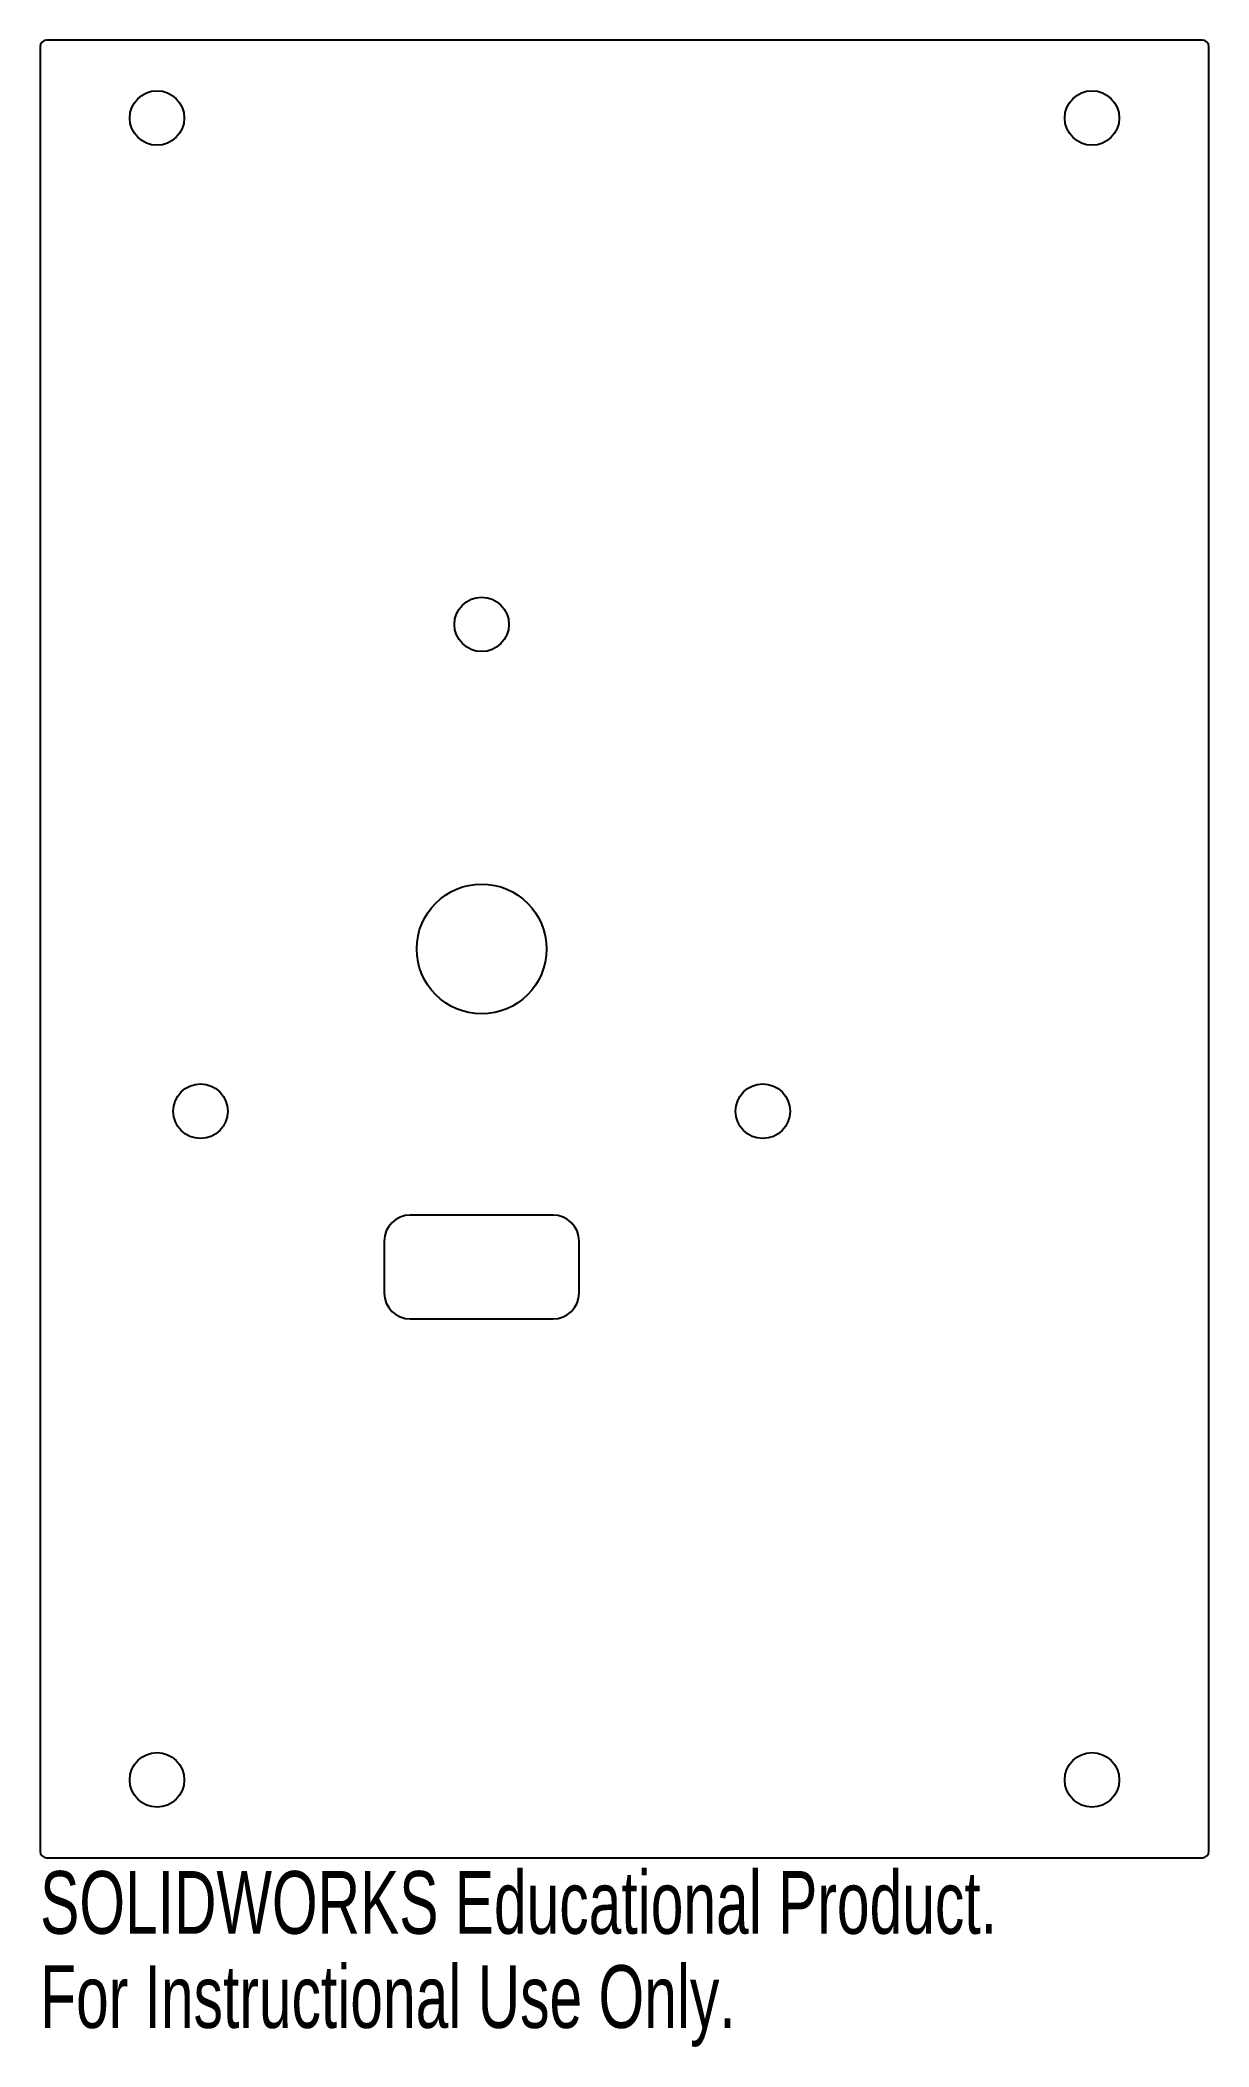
# Model space of a CAD drawing. Header units: millimetres. Extents: x 0 to 90, y -155 to 0.
import ezdxf

# ---------------------------------------------------------------- set-up
doc = ezdxf.new("R2010")
doc.units = ezdxf.units.MM
doc.styles.add('SLDTEXTSTYLE0', font='TXT', dxfattribs={"width": 0.7})

msp = doc.modelspace()

# ---------------------------------------------------------------- linework, layer by layer
at = {"color": 7, "linetype": 'Continuous', "lineweight": 25}
for p, q in [((89.5, 0), (0.5, 0)), ((0, -0.5), (0, -139.5)), ((90, -139.5), (90, -0.5)), ((39.5, -90.5), (28.5, -90.5)), ((26.5, -92.5), (26.5, -96.5)), ((41.5, -96.5), (41.5, -92.5)), ((28.5, -98.5), (39.5, -98.5)), ((0.5, -140), (89.5, -140))]:
    msp.add_line(p, q, dxfattribs=at)
for centre, radius in [((9, -6), 2.1), ((81, -6), 2.1), ((34, -45), 2.1), ((34, -70), 5), ((12.35, -82.5), 2.1), ((55.65, -82.5), 2.1), ((9, -134), 2.1), ((81, -134), 2.1)]:
    msp.add_circle(centre, radius, dxfattribs=at)
for centre, radius, start, end in [((0.5, -0.5), 0.5, 90, 180), ((89.5, -0.5), 0.5, 0, 90), ((28.5, -92.5), 2, 90, 180), ((39.5, -92.5), 2, 0, 90), ((28.5, -96.5), 2, 180, 270), ((39.5, -96.5), 2, 270, 0), ((0.5, -139.5), 0.5, 180, 270), ((89.5, -139.5), 0.5, 270, 0)]:
    msp.add_arc(centre, radius, start, end, dxfattribs=at)

# ---------------------------------------------------------------- texts
at = {"color": 7, "linetype": 'Continuous', "char_height": 4.8336, "attachment_point": 1, "style": 'SLDTEXTSTYLE0'}
for s, insert in [('SOLIDWORKS Educational Product.', (0, -141.02)), ('For Instructional Use Only.', (0, -148.27))]:
    msp.add_mtext(s, dxfattribs=dict(at, insert=insert))

doc.saveas('drawing.dxf')
